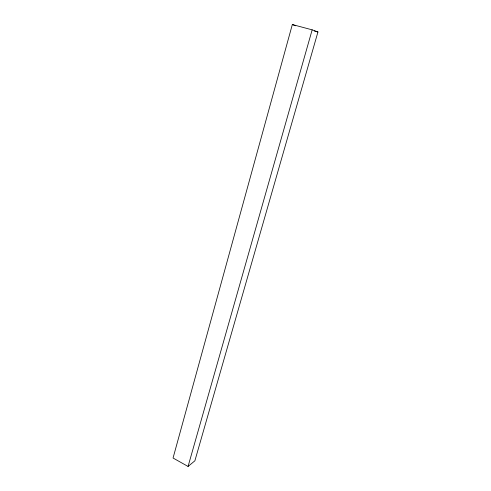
<?xml version="1.0" encoding="UTF-8"?>
<svg xmlns="http://www.w3.org/2000/svg" width="491" height="491" viewBox="0 0 491 491"><rect width="100%" height="100%" fill="white"/><g stroke="black" fill="none" stroke-linecap="round" stroke-linejoin="round"><path stroke-width="0.74" d="M292.329 24.55L173.053 458.023L188.059 466.45L194.884 460.81L317.947 31.976L312.166 29.841L292.329 24.55L295.729 25.784M188.059 466.45L312.166 29.841M314.338 31.013L317.947 31.976"/></g></svg>
